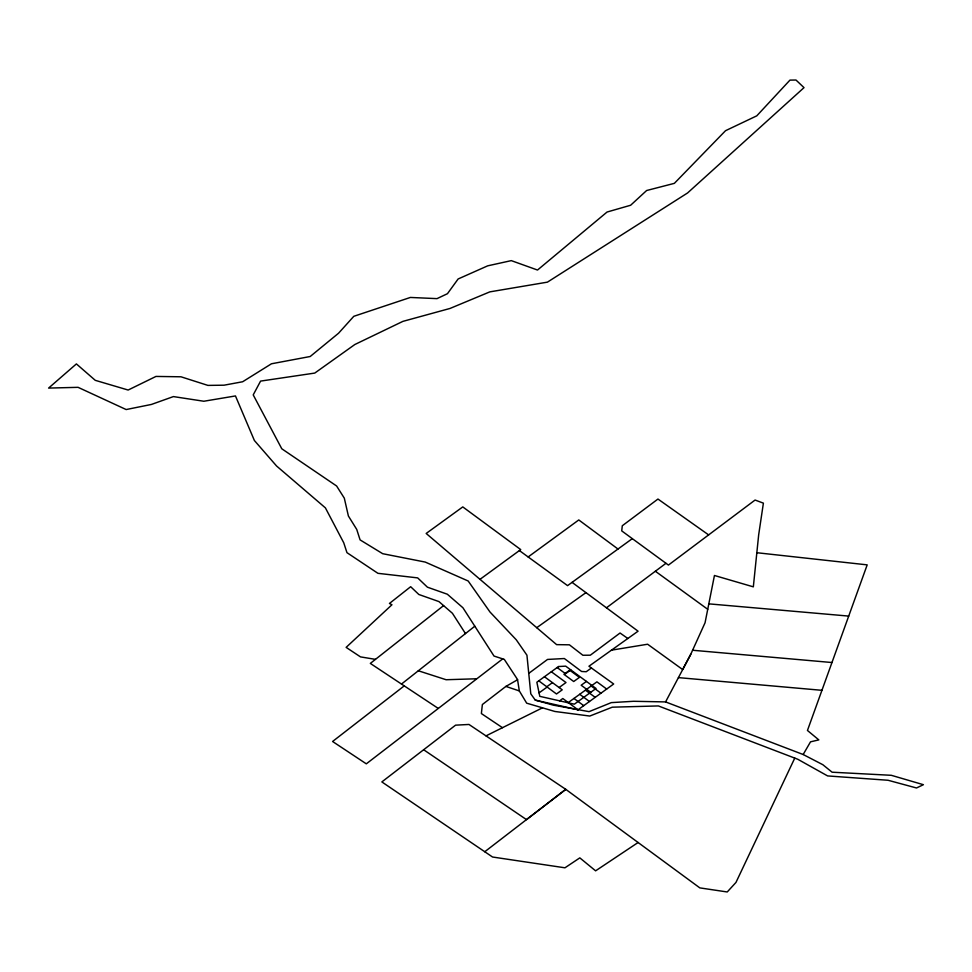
<?xml version="1.0" encoding="UTF-8"?>
<svg xmlns="http://www.w3.org/2000/svg" width="972" height="972" viewBox="0 0 972 972"><rect width="100%" height="100%" fill="white"/><g stroke="black" fill="none" stroke-linecap="round" stroke-linejoin="round"><path stroke-width="1.46" d="M665.577 701.918L803.164 754.515L822.859 764.721L832.105 772.205L891.312 775.304L923.4 784.696L916.511 787.976L888.043 780.261L827.609 775.923L797.769 759.254L658.384 705.939L612.299 707.179L589.785 716.048L554.854 711.468L526.678 703.169L519.327 690.922L517.529 679.513L504.298 659.381L494.019 656.064L462.927 607.755L447.339 594.22L427.425 587.185L417.668 577.89L377.938 573.322L346.968 552.667L343.748 542.801L325.401 507.87L276.57 466.001L254.385 440.498L235.467 395.944L203.841 401.242L173.417 396.588L151.413 404.449L126.166 409.552L78.064 387.33L48.6 388.083L76.399 363.917L95.268 380.331L128.146 390.039L155.97 376.431L180.986 376.796L207.923 385.398L224.058 385.191L242.648 381.753L271.467 363.783L310.202 356.505L338.572 333.214L353.796 316.313L410.391 297.444L436.999 298.635L447.46 293.69L458.128 278.976L487.713 265.83L511.296 260.63L537.516 270.034L607.063 212.03L630.634 205.25L646.635 190.512L674.361 183.356L725.537 130.698L756.787 115.838L789.957 80.117L795.995 80.032L804.014 87.638L687.568 192.966L547.418 282.147L489.839 291.867L449.987 308.464L402.906 321.368L354.841 344.513L314.758 373.078L260.581 381.097L253.218 394.899L281.783 448.772L336.604 485.988L344.307 498.15L348.389 515.998L356.736 529.424L360.09 539.897L382.701 553.7L425.238 562.071L468.176 581.001L489.961 611.971L516.278 639.807L526.933 655.189L530.785 693.814L535.28 700.119L553.262 705.137L589.056 711.65L611.315 702.622L633.562 701.286L665.577 701.918L690.74 654.338L705.064 622.736L714.444 575.485L753.336 586.845L758.67 534.855L763.397 503.144L755.074 500.045L668.432 565.072L621.728 530.894L622.287 525.755L657.959 499.049L708.637 534.904M794.768 758.099L735.974 882.43L727.238 891.968L699.828 887.886L565.789 789.349L468.978 724.456L455.576 725.161L381.85 781.925L492.537 857.012L564.951 867.802L579.822 857.875L595.605 870.839L638.094 842.505M690.74 654.338L682.684 669.562L647.619 644.229L611.485 650.159M803.164 754.515L810.514 741.843L818.813 739.886L807.453 730.47L867.194 564.866L756.921 552.728M465.467 633.574L452.405 613.271L443.584 605.617L370.332 663.414L437.971 708.224M401.485 684.057L474.81 626.211M404.243 685.88L332.582 741.49L366.31 763.834L502.718 658.87M517.566 679.756L505.89 686.414L482.367 704.53L481.371 713.557L502.463 727.688M484.749 851.751L565.789 789.349L526.484 819.615L423.646 749.74M606.467 607.804L665.929 563.335M528.744 673.389L547.528 659.441L564.343 658.53L581.596 671.482L586.213 671.725L591.413 668.019M519.4 550.565L528.148 556.956L578.777 519.947L617.998 549.034M480.01 579.336L520.725 549.593L462.781 506.91L426.173 533.458L556.628 644.643L569.398 644.813L582.872 655.25L590.32 655.201L620.051 633.015L627.839 638.483M632.286 538.658L567.575 585.63L528.148 556.956M546.714 686.791L552.461 682.636M539.071 692.878L547.175 687.022M570.807 669.902L565.534 673.73L557.138 667.545M559.107 687.532L565.996 682.538L551.331 671.749M559.617 700.836L562.812 698.528L578 709.803L613.672 683.984L588.947 666.233L638.069 631.192L572.071 582.362M586.444 681.421L581.171 685.236L590.757 692.295M568.219 702.61L596.917 681.846L606.686 689.039M536.738 627.693L585.958 592.641M486 735.865L542.498 707.823M475.891 678.796L446.112 679.732L418.325 670.765M708.819 603.855L848.714 616.09M692.586 650.244L831.959 662.527M678.432 677.618L821.935 690.314M375.459 659.356L360.503 656.89L346.129 647.376L391.959 604.754L389.432 603.466L410.67 586.711L418.823 594.475L438.943 601.583L443.584 605.617M535.28 700.119L578 709.803M505.89 686.414L519.327 690.922M655.359 571.244L707.738 609.298M591.17 686.001L600.951 693.194M585.436 690.156L595.204 697.349M579.701 694.3L589.469 701.505M544.454 676.743L562.229 689.828L556.494 693.984L538.78 680.837M573.954 698.455L583.735 705.648M558.536 666.537L536.86 682.235L539.8 696.353L574.343 704.178L596.03 688.48L565.692 666.148L558.536 666.537M569.677 670.17L563.93 674.325L573.711 681.518L579.446 677.363L569.677 670.17"/></g></svg>
